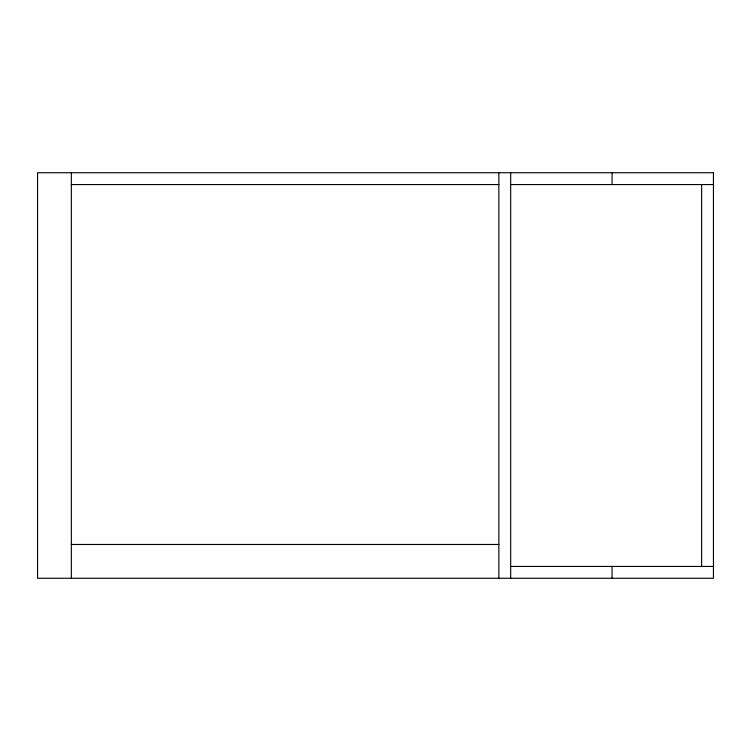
<?xml version="1.0" encoding="UTF-8"?>
<svg xmlns="http://www.w3.org/2000/svg" width="751" height="751" viewBox="0 0 751 751"><rect width="100%" height="100%" fill="white"/><g stroke="black" fill="none" stroke-linecap="round" stroke-linejoin="round"><path stroke-width="1.13" d="M71.345 184.558L498.852 184.558M510.68 184.558L713.45 184.558M71.345 544.475L498.852 544.475M510.68 566.442L713.45 566.442M701.622 184.455L701.622 566.545M612.065 172.73L612.065 184.558M612.065 566.442L612.065 578.27M510.68 172.73L510.68 578.27M498.852 172.73L498.852 578.27M71.345 172.73L71.345 578.27M713.45 172.73L37.55 172.73L37.55 578.27L713.45 578.27L713.45 172.73"/></g></svg>
